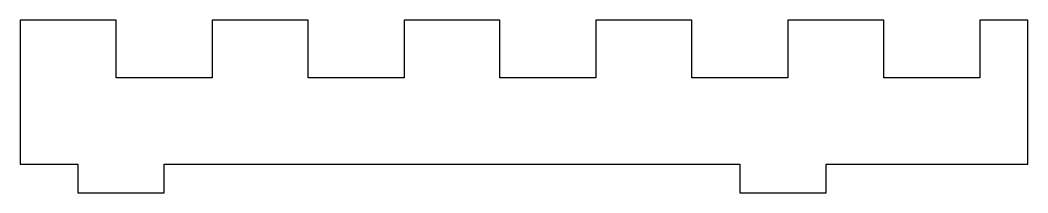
# Model space of a CAD drawing. Header units: millimetres. Extents: x 3163 to 3327, y 1543 to 1571.
import ezdxf

# ---------------------------------------------------------------- set-up
doc = ezdxf.new("R2010")
doc.units = ezdxf.units.MM

msp = doc.modelspace()

# ---------------------------------------------------------------- linework, layer by layer
msp.add_lwpolyline([(3326.82, 1571.25), (3326.82, 1571.25), (3319.01, 1571.25), (3319.01, 1561.88), (3319.01, 1561.88), (3303.39, 1561.88), (3303.38, 1561.88), (3303.38, 1571.25), (3287.76, 1571.25), (3287.76, 1561.88), (3272.13, 1561.88), (3272.13, 1571.25), (3272.13, 1571.25), (3256.51, 1571.25), (3256.51, 1561.88), (3240.88, 1561.88), (3240.88, 1571.25), (3240.88, 1571.25), (3225.26, 1571.25), (3225.26, 1561.88), (3209.63, 1561.88), (3209.63, 1571.25), (3209.63, 1571.25), (3194.01, 1571.25), (3194.01, 1561.88), (3194.01, 1561.88), (3178.39, 1561.88), (3178.38, 1561.88), (3178.38, 1571.25), (3178.38, 1571.25), (3162.76, 1571.25), (3162.76, 1571.25), (3162.76, 1547.81), (3172.13, 1547.81), (3172.13, 1543.13), (3186.2, 1543.13), (3186.2, 1547.81), (3279.95, 1547.81), (3279.95, 1543.13), (3279.96, 1543.13), (3294.01, 1543.13), (3294.01, 1547.81), (3326.82, 1547.81)], close=True)

doc.saveas('drawing.dxf')
